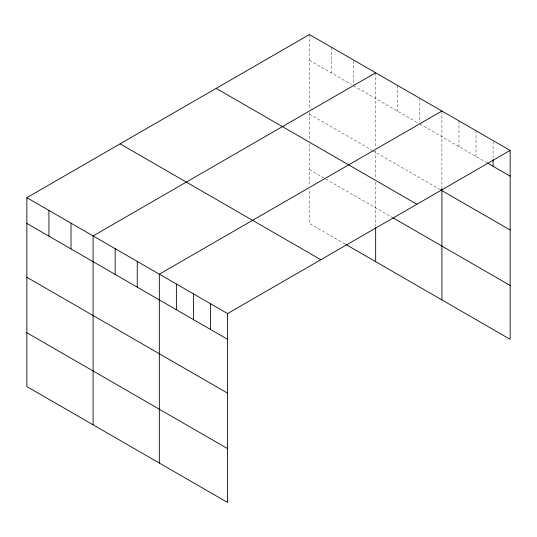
<?xml version="1.0" encoding="UTF-8"?>
<svg xmlns="http://www.w3.org/2000/svg" width="537" height="537" viewBox="0 0 537 537"><rect width="100%" height="100%" fill="white"/><g stroke="black" fill="none" stroke-linecap="round" stroke-linejoin="round"><path stroke-width="0.4" stroke-dasharray="2.69 2.01" d="M309.426 60.278L351.453 84.537M353.588 85.772L418.404 123.195M419.827 124.013L486.69 162.617M309.426 114.119L372.107 150.306M372.819 150.716L439.769 189.366M309.426 169.591L325.1 178.633M325.811 179.049L392.05 217.29M345.043 243.993L309.426 223.432L309.426 189.165M493.087 141.406L493.087 158.012M476.03 130.726L476.03 156.462M458.967 120.872L458.967 146.614M441.904 111.025L441.904 188.97M419.827 98.278L419.827 122.355M397.749 85.531L397.749 111.266M375.665 72.784L375.665 147.467M375.665 150.729L375.665 178.888M375.665 182.103L375.665 225.782M353.588 60.862L353.588 84.94M331.51 47.29L331.51 73.025M309.426 34.543L309.426 109.226M309.426 112.488L309.426 140.647M309.426 143.862L309.426 185.903"/><path stroke-width="0.81" d="M26.85 197.683L227.574 313.568L227.574 502.457L26.85 386.573L26.85 197.683L309.426 34.543L510.15 150.427L510.15 339.317L345.754 244.402M375.665 72.784L93.089 235.924L93.089 424.814M441.904 111.025L159.328 274.172L159.328 463.062M227.574 313.568L510.15 150.427M487.401 163.026L510.15 176.163M440.481 189.783L510.15 230.004M216.176 88.377L416.9 204.261M392.762 217.7L510.15 285.476M120.1 143.849L320.824 259.733M26.85 223.426L227.574 339.31M26.85 277.267L227.574 393.151M26.85 332.732L227.574 448.623M493.087 159.67L493.087 166.316M441.904 188.97L441.904 299.915M375.665 227.413L375.665 261.673M210.511 303.72L210.511 329.456M193.448 293.867L193.448 319.609M176.384 284.019L176.384 309.755M137.244 261.425L137.244 287.161M115.166 248.671L115.166 274.414M71.012 223.177L71.012 248.92M48.927 210.43L48.927 236.173"/></g></svg>
